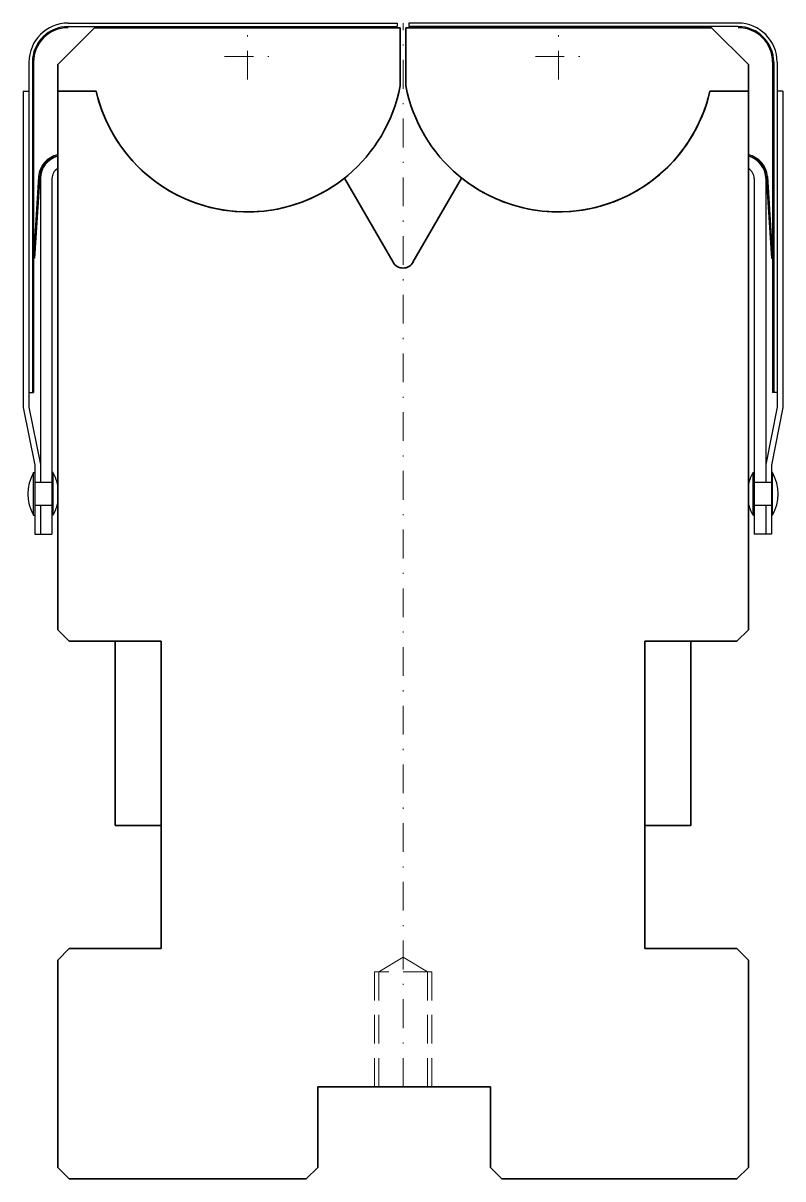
# Model space of a CAD drawing. Header units: millimetres. Extents: x -33 to 33, y -100 to 0.
import ezdxf

# ---------------------------------------------------------------- set-up
doc = ezdxf.new("R2010")
doc.units = ezdxf.units.MM
doc.header["$LTSCALE"] = 5
for name, pattern in [('AUSGEZOGEN', [0]), ('DASHDOT', [1, 0.5, -0.25, 0, -0.25]), ('DASHED', [0.75, 0.5, -0.25])]:
    doc.linetypes.add(name, pattern=pattern)
doc.layers.add('2', color=7, linetype='Continuous')
doc.layers.add('Layer4', color=7, linetype='Continuous')

# ---------------------------------------------------------------- blocks, each defined once
blk = doc.blocks.new('BLKF088_002_nNn02')
at = {"layer": '2', "color": 7, "linetype": 'AUSGEZOGEN', "lineweight": 35}
for p, q in [((26.79, -0.4), (0.23, -0.4)), ((0.23, -0.4), (0.23, -5.43)), ((26.79, -0.4), (29.99, -3.6)), ((29.99, -3.6), (29.99, -5.9)), ((29.99, -5.9), (26.65, -5.9))]:
    blk.add_line(p, q, dxfattribs=at)
blk.add_arc((13.49, -2.9), 13.5, 190.8199, 347.1604, dxfattribs=at)
blk = doc.blocks.new('BLKF089_nNn03')
at = {"layer": 'Layer4', "color": 7, "linetype": 'AUSGEZOGEN', "lineweight": 25}
for p, q in [((31.49, -13.5), (31.49, -39.9)), ((31.49, -41.9), (31.49, -44.4)), ((31.49, -44.4), (30.49, -44.4))]:
    blk.add_line(p, q, dxfattribs=at)
blk.add_arc((29.49, -13.5), 2, 0, 75.5225, dxfattribs=at)
blk = doc.blocks.new('BLKF087_002_nNn01')
at = {"layer": 'Layer4', "color": 7, "linetype": 'AUSGEZOGEN', "lineweight": 25}
for p, q in [((0.49, 0), (0.49, -0.3)), ((29.09, 0), (0.49, 0)), ((29.09, -0.3), (0.49, -0.3)), ((32.09, -3.4), (32.09, -32.1)), ((32.19, -3.4), (32.19, -32.1)), ((32.49, -3.4), (32.49, -33.35)), ((32.99, -5.9), (32.49, -5.9)), ((32.99, -5.9), (32.99, -33.4)), ((30.49, -13.5), (30.49, -44.4)), ((31.54, -13.32), (31.99, -20.43)), ((31.64, -13.31), (32.09, -20.42)), ((31.99, -20.43), (32.09, -20.42)), ((32.49, -32.1), (32.09, -32.1)), ((32.49, -33.35), (31.49, -38.35)), ((32.99, -33.4), (31.99, -38.4)), ((30.39, -39.05), (30.49, -39.05)), ((30.39, -42.75), (30.39, -39.05)), ((31.99, -38.4), (31.99, -44.4)), ((32.09, -39.05), (31.99, -39.05)), ((32.09, -42.75), (32.09, -39.05)), ((30.39, -42.75), (30.49, -42.75)), ((32.09, -42.75), (31.99, -42.75)), ((31.99, -44.4), (31.49, -44.4))]:
    blk.add_line(p, q, dxfattribs=at)
for centre, radius, start, end in [((29.09, -3.4), 3.4, 0, 90), ((29.09, -3.4), 3.1, 0, 90), ((29.09, -3.4), 3, 0, 90), ((29.55, -13.5), 2.1, 5.1924, 78.0135), ((29.55, -13.5), 2, 5.1924, 77.405), ((29.49, -13.5), 1, 0, 60), ((33.56, -40.9), 3.67, 149.752, 166.5987), ((28.91, -40.9), 3.67, 329.752, 30.248), ((33.56, -40.9), 3.67, 193.4013, 210.248)]:
    blk.add_arc(centre, radius, start, end, dxfattribs=at)
for name in ['BLKF088_002_nNn02', 'BLKF089_nNn03']:
    blk.add_blockref(name, (0, 0))
blk = doc.blocks.new('BLKF091_002_nNn05')
at = {"layer": '2', "color": 7, "linetype": 'AUSGEZOGEN', "lineweight": 35}
for p, q in [((-26.81, -0.4), (-30.01, -3.6)), ((-26.81, -0.4), (-0.25, -0.4)), ((-0.25, -0.4), (-0.25, -5.43)), ((-30.01, -3.6), (-30.01, -5.9)), ((-30.01, -5.9), (-26.68, -5.9))]:
    blk.add_line(p, q, dxfattribs=at)
blk.add_arc((-13.51, -2.9), 13.5, 192.8396, 349.1801, dxfattribs=at)
blk = doc.blocks.new('BLKF092_nNn06')
at = {"layer": 'Layer4', "color": 7, "linetype": 'AUSGEZOGEN', "lineweight": 25}
for p, q in [((-31.51, -13.5), (-31.51, -39.9)), ((-31.51, -41.9), (-31.51, -44.4)), ((-31.51, -44.4), (-30.51, -44.4))]:
    blk.add_line(p, q, dxfattribs=at)
blk.add_arc((-29.51, -13.5), 2, 104.4775, 180, dxfattribs=at)
blk = doc.blocks.new('BLKF090_002_nNn04')
at = {"layer": 'Layer4', "color": 7, "linetype": 'AUSGEZOGEN', "lineweight": 25}
for p, q in [((-29.11, 0), (-0.51, 0)), ((-0.51, 0), (-0.51, -0.3)), ((-29.11, -0.3), (-0.51, -0.3)), ((-32.51, -3.4), (-32.51, -33.35)), ((-32.21, -3.4), (-32.21, -32.1)), ((-32.11, -3.4), (-32.11, -32.1)), ((-33.01, -5.9), (-32.51, -5.9)), ((-33.01, -5.9), (-33.01, -33.4)), ((-31.67, -13.31), (-32.11, -20.42)), ((-31.57, -13.32), (-32.02, -20.43)), ((-30.51, -13.5), (-30.51, -44.4)), ((-32.02, -20.43), (-32.11, -20.42)), ((-32.51, -32.1), (-32.11, -32.1)), ((-33.01, -33.4), (-32.01, -38.4)), ((-32.51, -33.35), (-31.51, -38.35)), ((-32.11, -39.05), (-32.01, -39.05)), ((-32.11, -42.75), (-32.11, -39.05)), ((-32.01, -38.4), (-32.01, -44.4)), ((-30.41, -39.05), (-30.51, -39.05)), ((-30.41, -42.75), (-30.41, -39.05)), ((-32.11, -42.75), (-32.01, -42.75)), ((-30.41, -42.75), (-30.51, -42.75)), ((-32.01, -44.4), (-31.51, -44.4))]:
    blk.add_line(p, q, dxfattribs=at)
for centre, radius, start, end in [((-29.11, -3.4), 3.4, 90, 180), ((-29.11, -3.4), 3.1, 90, 180), ((-29.11, -3.4), 3, 90, 180), ((-29.58, -13.5), 2.1, 101.9865, 174.8076), ((-29.58, -13.5), 2, 102.595, 174.8076), ((-29.51, -13.5), 1, 120, 180), ((-28.94, -40.9), 3.67, 149.752, 210.248), ((-33.59, -40.9), 3.67, 13.4013, 30.248), ((-33.59, -40.9), 3.67, 329.752, 346.5987)]:
    blk.add_arc(centre, radius, start, end, dxfattribs=at)
for name in ['BLKF091_002_nNn05', 'BLKF092_nNn06']:
    blk.add_blockref(name, (0, 0))
blk = doc.blocks.new('WBP650S-001：WBP650S-50-200仕様図：UKB：A2：20151225_nNn00')
at = {"layer": '2', "color": 7, "linetype": 'AUSGEZOGEN', "lineweight": 35}
for p, q in [((-30.01, -3.6), (-30.01, -52.7)), ((29.99, -3.6), (29.99, -52.7)), ((-5.11, -13.46), (-0.88, -20.78)), ((5.08, -13.46), (0.85, -20.78)), ((-29.01, -53.7), (-30.01, -52.7)), ((28.99, -53.7), (29.99, -52.7)), ((-21.01, -53.7), (-29.01, -53.7)), ((-25.01, -53.7), (-25.01, -69.7)), ((-21.01, -53.7), (-21.01, -80.4)), ((20.99, -53.7), (28.99, -53.7)), ((20.99, -53.7), (20.99, -80.4)), ((24.99, -53.7), (24.99, -69.7)), ((-21.01, -69.7), (-25.01, -69.7)), ((20.99, -69.7), (24.99, -69.7)), ((-29.01, -80.4), (-30.01, -81.4)), ((-21.01, -80.4), (-29.01, -80.4)), ((28.99, -80.4), (20.99, -80.4)), ((29.99, -81.4), (28.99, -80.4)), ((-30.01, -81.4), (-30.01, -99.4)), ((29.99, -81.4), (29.99, -99.4)), ((-7.42, -92.4), (-7.42, -99.4)), ((7.58, -92.4), (-7.42, -92.4)), ((7.58, -92.4), (7.58, -99.4)), ((-30.01, -99.4), (-29.01, -100.4)), ((-29.01, -100.4), (-8.42, -100.4)), ((-8.42, -100.4), (-7.42, -99.4)), ((8.58, -100.4), (7.58, -99.4)), ((28.99, -100.4), (8.58, -100.4)), ((29.99, -99.4), (28.99, -100.4))]:
    blk.add_line(p, q, dxfattribs=at)
blk.add_arc((-0.01, -20.28), 1, 210, 330, dxfattribs=at)
at = {"layer": 'Layer4', "color": 7, "linetype": 'AUSGEZOGEN', "lineweight": 25}
for p, q in [((32.49, -5.9), (32.49, -32.1)), ((30.49, -13.5), (30.49, -39.9)), ((30.49, -41.9), (30.49, -44.4))]:
    blk.add_line(p, q, dxfattribs=at)
for name in ['BLKF090_002_nNn04', 'BLKF087_002_nNn01']:
    blk.add_blockref(name, (0, 0))

msp = doc.modelspace()

# ---------------------------------------------------------------- linework, layer by layer
at = {"layer": '2', "color": 7, "linetype": 'DASHDOT', "lineweight": 18}
for p, q in [((0, -92.4), (0, 0)), ((-13.51, -4.9), (-13.51, -0.9)), ((13.49, -4.9), (13.49, -0.9)), ((-15.51, -2.9), (-11.51, -2.9)), ((11.49, -2.9), (15.49, -2.9))]:
    msp.add_line(p, q, dxfattribs=at)
at = {"layer": '2', "color": 7, "linetype": 'AUSGEZOGEN', "lineweight": 35}
for p, q in [((-30.01, -5.9), (-26.68, -5.9)), ((29.99, -5.9), (26.65, -5.9))]:
    msp.add_line(p, q, dxfattribs=at)
at = {"layer": '2', "color": 7, "linetype": 'DASHED', "lineweight": 18}
for p, q in [((-2.5, -92.4), (-2.5, -82.4)), ((2.5, -82.4), (-2.5, -82.4)), ((2.5, -92.4), (2.5, -82.4))]:
    msp.add_line(p, q, dxfattribs=at)
for points in [[(-2.1, -92.4), (-2.1, -92.4), (-2.1, -82.4), (0, -81.14)], [(2.1, -92.4), (2.1, -92.4), (2.1, -82.4), (0, -81.14)]]:
    msp.add_lwpolyline(points, dxfattribs=at)
at = {"layer": '2', "color": 7, "linetype": 'AUSGEZOGEN', "lineweight": 35}
for centre, start, end in [((-13.51, -2.9), 192.8396, 308.5196), ((13.49, -2.9), 231.4804, 347.1604)]:
    msp.add_arc(centre, 13.5, start, end, dxfattribs=at)
at = {"layer": 'Layer4', "color": 7, "linetype": 'AUSGEZOGEN', "lineweight": 25}
for p, q in [((-30.51, -39.9), (-32.01, -39.9)), ((31.99, -39.9), (30.49, -39.9)), ((-30.51, -41.9), (-32.01, -41.9)), ((31.99, -41.9), (30.49, -41.9))]:
    msp.add_line(p, q, dxfattribs=at)

# ---------------------------------------------------------------- block references
msp.add_blockref('WBP650S-001：WBP650S-50-200仕様図：UKB：A2：20151225_nNn00', (0, 0))

doc.saveas('drawing.dxf')
